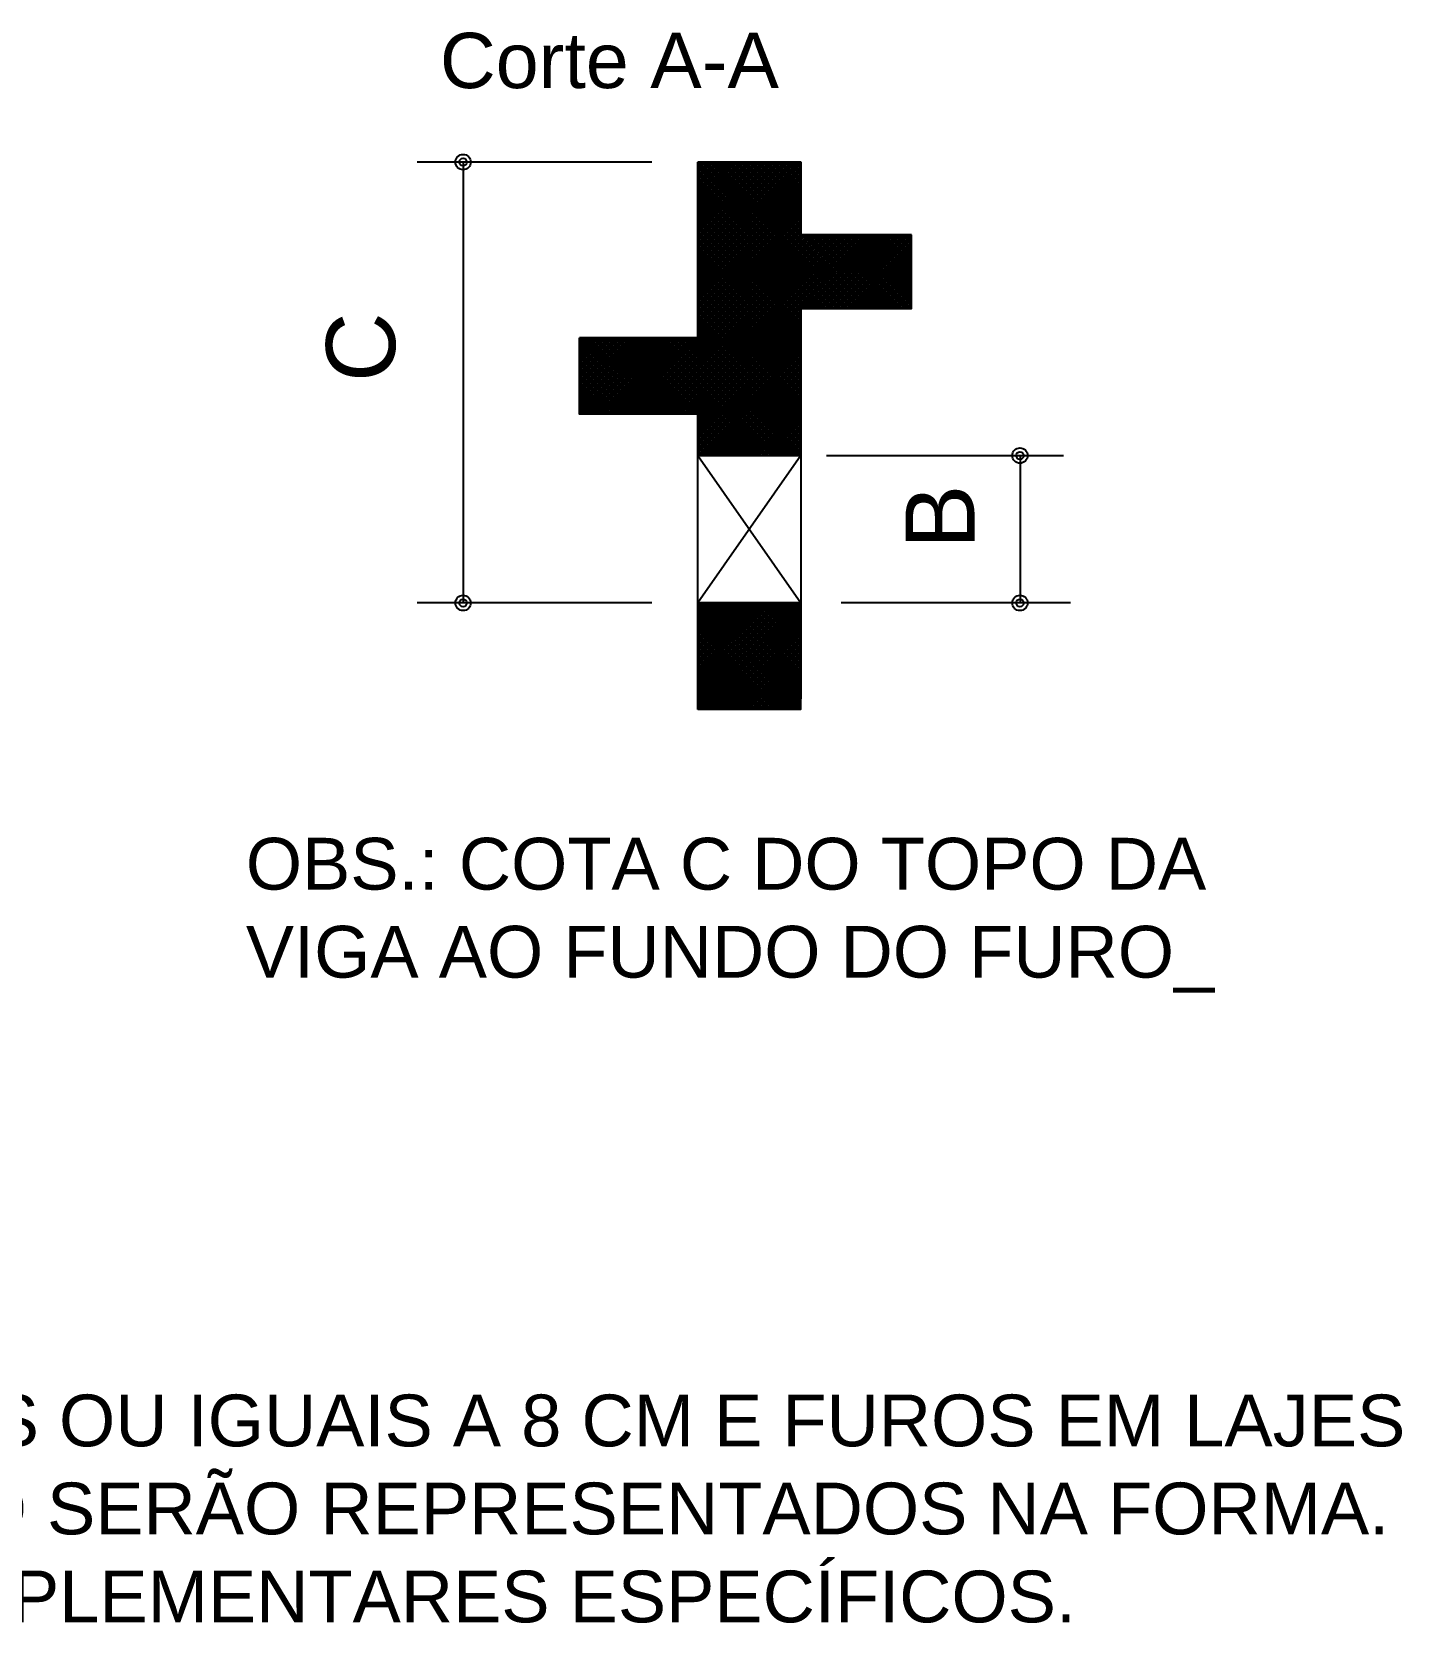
# Model space of a CAD drawing. Extents: x 0 to 119, y 0 to 84.
# Drawn here: x 61.36 to 69.3, y 23.75 to 33.02 of the extents above; entities that cross this region are included whole.
import ezdxf

# ---------------------------------------------------------------- set-up
doc = ezdxf.new("R2010")
doc.units = 0
doc.header["$MEASUREMENT"] = 0
for name, color, linetype in [('15', 12, 'CONTINUOUS'), ('29', 9, 'CONTINUOUS'), ('3', 7, 'CONTINUOUS')]:
    doc.layers.add(name, color=color, linetype=linetype)
doc.styles.add('TQS_ARIAL', font='arial.ttf')

msp = doc.modelspace()

# ---------------------------------------------------------------- linework, layer by layer
at = {"layer": '29', "color": 9, "linetype": 'Continuous'}
for p, q in [((65.216877, 31.671731), (65.813746, 32.2686)), ((65.216877, 31.685873), (65.799604, 32.2686)), ((65.216877, 31.700015), (65.785461, 32.2686)), ((65.216877, 31.714157), (65.771319, 32.2686)), ((65.216877, 31.7283), (65.757177, 32.2686)), ((65.216877, 31.742442), (65.743035, 32.2686)), ((65.216877, 31.756584), (65.728893, 32.2686)), ((65.216877, 31.770726), (65.714751, 32.2686)), ((65.216877, 31.784868), (65.700609, 32.2686)), ((65.216877, 31.79901), (65.686466, 32.2686)), ((65.216877, 31.813152), (65.672324, 32.2686)), ((65.216877, 31.827295), (65.658182, 32.2686)), ((65.216877, 31.841437), (65.64404, 32.2686)), ((65.216877, 31.855579), (65.629898, 32.2686)), ((65.216877, 31.869721), (65.615756, 32.2686)), ((65.216877, 31.883863), (65.601614, 32.2686)), ((65.216877, 31.898005), (65.587472, 32.2686)), ((65.216877, 31.912147), (65.573329, 32.2686)), ((65.216877, 31.92629), (65.559187, 32.2686)), ((65.216877, 31.940432), (65.545045, 32.2686)), ((65.216877, 31.954574), (65.530903, 32.2686)), ((65.216877, 31.968716), (65.516761, 32.2686)), ((65.216877, 31.982858), (65.502619, 32.2686)), ((65.216877, 31.997), (65.488477, 32.2686)), ((65.216877, 32.011142), (65.474334, 32.2686)), ((65.216877, 32.025284), (65.460192, 32.2686)), ((65.216877, 32.039427), (65.44605, 32.2686)), ((65.216877, 32.053569), (65.431908, 32.2686)), ((65.216877, 32.067711), (65.417766, 32.2686)), ((65.216877, 32.081853), (65.403624, 32.2686)), ((65.216877, 32.095995), (65.389482, 32.2686)), ((65.216877, 32.110137), (65.375339, 32.2686)), ((65.216877, 32.124279), (65.361197, 32.2686)), ((65.216877, 32.138422), (65.347055, 32.2686)), ((65.216877, 32.152564), (65.332913, 32.2686)), ((65.216877, 32.166706), (65.318771, 32.2686)), ((65.216877, 32.180848), (65.304629, 32.2686)), ((65.216877, 32.19499), (65.290487, 32.2686)), ((65.216877, 32.209132), (65.276345, 32.2686)), ((65.216877, 32.223274), (65.262202, 32.2686)), ((65.216877, 32.237417), (65.24806, 32.2686)), ((65.216877, 32.251559), (65.233918, 32.2686)), ((65.216877, 32.265701), (65.219776, 32.2686)), ((65.227283, 32.2686), (65.814812, 31.681071)), ((65.241425, 32.2686), (65.814812, 31.695213)), ((65.255567, 32.2686), (65.814812, 31.709355)), ((65.269709, 32.2686), (65.814812, 31.723497)), ((65.283852, 32.2686), (65.814812, 31.737639)), ((65.297994, 32.2686), (65.814812, 31.751781)), ((65.312136, 32.2686), (65.814812, 31.765923)), ((65.326278, 32.2686), (65.814812, 31.780065)), ((65.34042, 32.2686), (65.814812, 31.794208)), ((65.354562, 32.2686), (65.814812, 31.80835)), ((65.368704, 32.2686), (65.814812, 31.822492)), ((65.382846, 32.2686), (65.814812, 31.836634)), ((65.396989, 32.2686), (65.814812, 31.850776)), ((65.411131, 32.2686), (65.814812, 31.864918)), ((65.425273, 32.2686), (65.814812, 31.87906)), ((65.439415, 32.2686), (65.814812, 31.893203)), ((65.453557, 32.2686), (65.814812, 31.907345)), ((65.467699, 32.2686), (65.814812, 31.921487)), ((65.481841, 32.2686), (65.814812, 31.935629)), ((65.495984, 32.2686), (65.814812, 31.949771)), ((65.510126, 32.2686), (65.814812, 31.963913)), ((65.524268, 32.2686), (65.814812, 31.978055)), ((65.53841, 32.2686), (65.814812, 31.992197)), ((65.552552, 32.2686), (65.814812, 32.00634)), ((65.566694, 32.2686), (65.814812, 32.020482)), ((65.580836, 32.2686), (65.814812, 32.034624)), ((65.594979, 32.2686), (65.814812, 32.048766)), ((65.609121, 32.2686), (65.814812, 32.062908)), ((65.623263, 32.2686), (65.814812, 32.07705)), ((65.637405, 32.2686), (65.814812, 32.091192)), ((65.651547, 32.2686), (65.814812, 32.105335)), ((65.665689, 32.2686), (65.814812, 32.119477)), ((65.679831, 32.2686), (65.814812, 32.133619)), ((65.693973, 32.2686), (65.814812, 32.147761)), ((65.708116, 32.2686), (65.814812, 32.161903)), ((65.722258, 32.2686), (65.814812, 32.176045)), ((65.7364, 32.2686), (65.814812, 32.190187)), ((65.750542, 32.2686), (65.814812, 32.20433)), ((65.764684, 32.2686), (65.814812, 32.218472)), ((65.778826, 32.2686), (65.814812, 32.232614)), ((65.792968, 32.2686), (65.814812, 32.246756)), ((65.807111, 32.2686), (65.814812, 32.260898)), ((65.216877, 32.264864), (65.814812, 31.666928)), ((65.216877, 31.657589), (65.814812, 32.255525)), ((65.216877, 32.250722), (65.814812, 31.652786)), ((65.216877, 31.643447), (65.814812, 32.241383)), ((65.216877, 32.23658), (65.814812, 31.638644)), ((65.216877, 31.629305), (65.814812, 32.22724)), ((65.216877, 32.222438), (65.814812, 31.624502)), ((65.216877, 31.615163), (65.814812, 32.213098)), ((65.216877, 32.208296), (65.814812, 31.61036)), ((65.216877, 31.60102), (65.814812, 32.198956)), ((65.216877, 32.194153), (65.814812, 31.596218)), ((65.216877, 31.586878), (65.814812, 32.184814)), ((65.216877, 32.180011), (65.814812, 31.582076)), ((65.216877, 31.572736), (65.814812, 32.170672)), ((65.216877, 32.165869), (65.814812, 31.567933)), ((65.216877, 31.558594), (65.814812, 32.15653)), ((65.216877, 32.151727), (65.814812, 31.553791)), ((65.216877, 31.544452), (65.814812, 32.142388)), ((65.216877, 32.137585), (65.814812, 31.539649)), ((65.216877, 31.53031), (65.814812, 32.128245)), ((65.216877, 32.123443), (65.814812, 31.525507)), ((65.216877, 31.516168), (65.814812, 32.114103)), ((65.216877, 32.109301), (65.814812, 31.511365)), ((65.216877, 31.502025), (65.814812, 32.099961)), ((65.216877, 32.095158), (65.814812, 31.497223)), ((65.216877, 31.487883), (65.814812, 32.085819)), ((65.216877, 32.081016), (65.814812, 31.483081)), ((65.216877, 31.473741), (65.814812, 32.071677)), ((65.216877, 32.066874), (65.814812, 31.468938)), ((65.216877, 31.459599), (65.814812, 32.057535)), ((65.216877, 32.052732), (65.814812, 31.454796)), ((65.216877, 31.445457), (65.814812, 32.043393)), ((65.216877, 32.03859), (65.814812, 31.440654)), ((65.216877, 31.431315), (65.814812, 32.02925)), ((65.216877, 32.024448), (65.814812, 31.426512)), ((65.216877, 31.417173), (65.814812, 32.015108)), ((65.216877, 32.010306), (65.814812, 31.41237)), ((65.216877, 31.403031), (65.814812, 32.000966)), ((65.216877, 31.996164), (65.814812, 31.398228)), ((65.216877, 31.388888), (65.814812, 31.986824)), ((65.216877, 31.982021), (65.814812, 31.384086)), ((65.216877, 31.374746), (65.814812, 31.972682)), ((65.216877, 31.967879), (65.814812, 31.369944)), ((65.216877, 31.360604), (65.814812, 31.95854)), ((65.216877, 31.953737), (65.814812, 31.355801)), ((65.216877, 31.346462), (65.814812, 31.944398)), ((65.216877, 31.939595), (65.814812, 31.341659)), ((65.216877, 31.33232), (65.814812, 31.930256)), ((65.216877, 31.925453), (65.814812, 31.327517)), ((65.216877, 31.318178), (65.814812, 31.916113)), ((65.216877, 31.911311), (65.814812, 31.313375)), ((65.216877, 31.304036), (65.814812, 31.901971)), ((65.216877, 31.897169), (65.814812, 31.299233)), ((65.216877, 31.289893), (65.814812, 31.887829)), ((65.216877, 31.883026), (65.814812, 31.285091)), ((65.216877, 31.275751), (65.814812, 31.873687)), ((65.216877, 31.868884), (65.814812, 31.270949)), ((65.216877, 31.261609), (65.814812, 31.859545)), ((65.216877, 31.854742), (65.814812, 31.256806)), ((65.216877, 31.247467), (65.814812, 31.845403)), ((65.216877, 31.8406), (65.814812, 31.242664)), ((65.216877, 31.233325), (65.814812, 31.831261)), ((65.216877, 31.826458), (65.814812, 31.228522)), ((65.216877, 31.219183), (65.814812, 31.817118)), ((65.216877, 31.812316), (65.814812, 31.21438)), ((65.216877, 31.205041), (65.814812, 31.802976)), ((65.814812, 31.421139), (66.240431, 31.846757)), ((65.814812, 31.435281), (66.226289, 31.846757)), ((65.814812, 31.449423), (66.212147, 31.846757)), ((65.814812, 31.463565), (66.198005, 31.846757)), ((65.814812, 31.477707), (66.183862, 31.846757)), ((65.814812, 31.491849), (66.16972, 31.846757)), ((65.814812, 31.505991), (66.155578, 31.846757)), ((65.814812, 31.520134), (66.141436, 31.846757)), ((65.814812, 31.534276), (66.127294, 31.846757)), ((65.814812, 31.548418), (66.113152, 31.846757)), ((65.814812, 31.56256), (66.09901, 31.846757)), ((65.814812, 31.576702), (66.084867, 31.846757)), ((65.814812, 31.590844), (66.070725, 31.846757)), ((65.814812, 31.604986), (66.056583, 31.846757)), ((65.814812, 31.619129), (66.042441, 31.846757)), ((65.814812, 31.633271), (66.028299, 31.846757)), ((65.814812, 31.647413), (66.014157, 31.846757)), ((65.814812, 31.661555), (66.000015, 31.846757)), ((65.814812, 31.675697), (65.985872, 31.846757)), ((65.814812, 31.689839), (65.97173, 31.846757)), ((65.814812, 31.703981), (65.957588, 31.846757)), ((65.814812, 31.718123), (65.943446, 31.846757)), ((65.814812, 31.732266), (65.929304, 31.846757)), ((65.814812, 31.746408), (65.915162, 31.846757)), ((65.814812, 31.76055), (65.90102, 31.846757)), ((65.814812, 31.774692), (65.886878, 31.846757)), ((65.814812, 31.788834), (65.872735, 31.846757)), ((65.814812, 31.802976), (65.858593, 31.846757)), ((65.814812, 31.817118), (65.844451, 31.846757)), ((65.814812, 31.831261), (65.830309, 31.846757)), ((65.814812, 31.845403), (65.816167, 31.846757)), ((65.814812, 31.836634), (66.232312, 31.419134)), ((65.814812, 31.822492), (66.21817, 31.419134)), ((65.814812, 31.80835), (66.204028, 31.419134)), ((65.818832, 31.846757), (66.246455, 31.419134)), ((65.82695, 31.419134), (66.254573, 31.846757)), ((65.832974, 31.846757), (66.260597, 31.419134)), ((65.841092, 31.419134), (66.268715, 31.846757)), ((65.847116, 31.846757), (66.274739, 31.419134)), ((65.855234, 31.419134), (66.282857, 31.846757)), ((65.861258, 31.846757), (66.288881, 31.419134)), ((65.869376, 31.419134), (66.296999, 31.846757)), ((65.8754, 31.846757), (66.303023, 31.419134)), ((65.883519, 31.419134), (66.311142, 31.846757)), ((65.889542, 31.846757), (66.317165, 31.419134)), ((65.897661, 31.419134), (66.325284, 31.846757)), ((65.903684, 31.846757), (66.331307, 31.419134)), ((65.911803, 31.419134), (66.339426, 31.846757)), ((65.917826, 31.846757), (66.34545, 31.419134)), ((65.925945, 31.419134), (66.353568, 31.846757)), ((65.931969, 31.846757), (66.359592, 31.419134)), ((65.940087, 31.419134), (66.36771, 31.846757)), ((65.946111, 31.846757), (66.373734, 31.419134)), ((65.954229, 31.419134), (66.381852, 31.846757)), ((65.960253, 31.846757), (66.387876, 31.419134)), ((65.968371, 31.419134), (66.395994, 31.846757)), ((65.974395, 31.846757), (66.402018, 31.419134)), ((65.982513, 31.419134), (66.410137, 31.846757)), ((65.988537, 31.846757), (66.41616, 31.419134)), ((65.996656, 31.419134), (66.424279, 31.846757)), ((66.002679, 31.846757), (66.430302, 31.419134)), ((66.010798, 31.419134), (66.438421, 31.846757)), ((66.016821, 31.846757), (66.444444, 31.419134)), ((66.02494, 31.419134), (66.452563, 31.846757)), ((66.030964, 31.846757), (66.455458, 31.422263)), ((66.039082, 31.419134), (66.455458, 31.83551)), ((66.045106, 31.846757), (66.455458, 31.436405)), ((66.053224, 31.419134), (66.455458, 31.821368)), ((66.059248, 31.846757), (66.455458, 31.450547)), ((66.067366, 31.419134), (66.455458, 31.807225)), ((66.07339, 31.846757), (66.455458, 31.464689)), ((66.087532, 31.846757), (66.455458, 31.478832)), ((66.101674, 31.846757), (66.455458, 31.492974)), ((66.115816, 31.846757), (66.455458, 31.507116)), ((66.129959, 31.846757), (66.455458, 31.521258)), ((66.144101, 31.846757), (66.455458, 31.5354)), ((66.158243, 31.846757), (66.455458, 31.549542)), ((66.172385, 31.846757), (66.455458, 31.563684)), ((66.186527, 31.846757), (66.455458, 31.577826)), ((66.200669, 31.846757), (66.455458, 31.591969)), ((66.214811, 31.846757), (66.455458, 31.606111)), ((66.228953, 31.846757), (66.455458, 31.620253)), ((66.243096, 31.846757), (66.455458, 31.634395)), ((66.257238, 31.846757), (66.455458, 31.648537)), ((66.27138, 31.846757), (66.455458, 31.662679)), ((66.285522, 31.846757), (66.455458, 31.676821)), ((66.299664, 31.846757), (66.455458, 31.690964)), ((66.313806, 31.846757), (66.455458, 31.705106)), ((66.327948, 31.846757), (66.455458, 31.719248)), ((66.342091, 31.846757), (66.455458, 31.73339)), ((66.356233, 31.846757), (66.455458, 31.747532)), ((66.370375, 31.846757), (66.455458, 31.761674)), ((66.384517, 31.846757), (66.455458, 31.775816)), ((66.398659, 31.846757), (66.455458, 31.789959)), ((66.412801, 31.846757), (66.455458, 31.804101)), ((66.426943, 31.846757), (66.455458, 31.818243)), ((66.441085, 31.846757), (66.455458, 31.832385)), ((65.216877, 31.798174), (65.814812, 31.200238)), ((65.216877, 31.190898), (65.814812, 31.788834)), ((65.216877, 31.784031), (65.814812, 31.186096)), ((65.216877, 31.176756), (65.814812, 31.774692)), ((65.216877, 31.769889), (65.814812, 31.171954)), ((65.216877, 31.162614), (65.814812, 31.76055)), ((65.216877, 31.755747), (65.814812, 31.157811)), ((65.216877, 31.148472), (65.814812, 31.746408)), ((65.216877, 31.741605), (65.814812, 31.143669)), ((65.216877, 31.13433), (65.814812, 31.732266)), ((65.216877, 31.727463), (65.814812, 31.129527)), ((65.216877, 31.120188), (65.814812, 31.718123)), ((65.216877, 31.713321), (65.814812, 31.115385)), ((65.814812, 31.794208), (66.189886, 31.419134)), ((65.814812, 31.780065), (66.175744, 31.419134)), ((65.814812, 31.765923), (66.161602, 31.419134)), ((65.814812, 31.751781), (66.14746, 31.419134)), ((65.814812, 31.737639), (66.133317, 31.419134)), ((65.814812, 31.723497), (66.119175, 31.419134)), ((65.814812, 31.709355), (66.105033, 31.419134)), ((66.081508, 31.419134), (66.455458, 31.793083)), ((66.095651, 31.419134), (66.455458, 31.778941)), ((66.109793, 31.419134), (66.455458, 31.764799)), ((66.123935, 31.419134), (66.455458, 31.750657)), ((66.138077, 31.419134), (66.455458, 31.736515)), ((66.152219, 31.419134), (66.455458, 31.722373)), ((65.216877, 31.106046), (65.814812, 31.703981)), ((65.216877, 31.699179), (65.814812, 31.101243)), ((65.216877, 31.091904), (65.814812, 31.689839)), ((65.216877, 31.685037), (65.814812, 31.087101)), ((65.216877, 31.077761), (65.814812, 31.675697)), ((65.216877, 31.670894), (65.814812, 31.072959)), ((65.216877, 31.063619), (65.814812, 31.661555)), ((65.216877, 31.656752), (65.814812, 31.058817)), ((65.216877, 31.049477), (65.814812, 31.647413)), ((65.216877, 31.64261), (65.814812, 31.044674)), ((65.216877, 31.035335), (65.814812, 31.633271)), ((65.216877, 31.628468), (65.814812, 31.030532)), ((65.216877, 31.021193), (65.814812, 31.619129)), ((65.814812, 31.695213), (66.090891, 31.419134)), ((65.814812, 31.681071), (66.076749, 31.419134)), ((65.814812, 31.666928), (66.062607, 31.419134)), ((65.814812, 31.652786), (66.048465, 31.419134)), ((65.814812, 31.638644), (66.034323, 31.419134)), ((65.814812, 31.624502), (66.02018, 31.419134)), ((66.166361, 31.419134), (66.455458, 31.70823)), ((66.180503, 31.419134), (66.455458, 31.694088)), ((66.194646, 31.419134), (66.455458, 31.679946)), ((66.208788, 31.419134), (66.455458, 31.665804)), ((66.22293, 31.419134), (66.455458, 31.651662)), ((66.237072, 31.419134), (66.455458, 31.63752)), ((66.251214, 31.419134), (66.455458, 31.623378)), ((65.216877, 31.614326), (65.814812, 31.01639)), ((65.216877, 31.007051), (65.814812, 31.604986)), ((65.216877, 31.600184), (65.814812, 31.002248)), ((65.216877, 30.992909), (65.814812, 31.590844)), ((65.216877, 31.586042), (65.814812, 30.988106)), ((65.216877, 30.978766), (65.814812, 31.576702)), ((65.216877, 31.571899), (65.814812, 30.973964)), ((65.216877, 30.964624), (65.814812, 31.56256)), ((65.216877, 31.557757), (65.814812, 30.959822)), ((65.216877, 30.950482), (65.814812, 31.548418)), ((65.216877, 31.543615), (65.814812, 30.945679)), ((65.216877, 30.93634), (65.814812, 31.534276)), ((65.216877, 31.529473), (65.814812, 30.931537)), ((65.814812, 31.61036), (66.006038, 31.419134)), ((65.814812, 31.596218), (65.991896, 31.419134)), ((65.814812, 31.582076), (65.977754, 31.419134)), ((65.814812, 31.567933), (65.963612, 31.419134)), ((65.814812, 31.553791), (65.94947, 31.419134)), ((65.814812, 31.539649), (65.935328, 31.419134)), ((65.814812, 31.525507), (65.921185, 31.419134)), ((66.265356, 31.419134), (66.455458, 31.609236)), ((66.279498, 31.419134), (66.455458, 31.595093)), ((66.29364, 31.419134), (66.455458, 31.580951)), ((66.307783, 31.419134), (66.455458, 31.566809)), ((66.321925, 31.419134), (66.455458, 31.552667)), ((66.336067, 31.419134), (66.455458, 31.538525)), ((66.350209, 31.419134), (66.455458, 31.524383)), ((65.216877, 30.922198), (65.814812, 31.520134)), ((65.216877, 31.515331), (65.814812, 30.917395)), ((65.216877, 30.908056), (65.814812, 31.505991)), ((65.216877, 31.501189), (65.814812, 30.903253)), ((65.216877, 30.893914), (65.814812, 31.491849)), ((65.216877, 31.487047), (65.814812, 30.889111)), ((65.216877, 30.879771), (65.814812, 31.477707)), ((65.216877, 31.472904), (65.814812, 30.874969)), ((65.216877, 30.865629), (65.814812, 31.463565)), ((65.216877, 31.458762), (65.814812, 30.860827)), ((65.216877, 30.851487), (65.814812, 31.449423)), ((65.216877, 31.44462), (65.814812, 30.846685)), ((65.216877, 30.837345), (65.814812, 31.435281)), ((65.814812, 31.511365), (65.907043, 31.419134)), ((65.814812, 31.497223), (65.892901, 31.419134)), ((65.814812, 31.483081), (65.878759, 31.419134)), ((65.814812, 31.468938), (65.864617, 31.419134)), ((65.814812, 31.454796), (65.850475, 31.419134)), ((65.814812, 31.440654), (65.836333, 31.419134)), ((66.364351, 31.419134), (66.455458, 31.510241)), ((66.378493, 31.419134), (66.455458, 31.496098)), ((66.392635, 31.419134), (66.455458, 31.481956)), ((66.406778, 31.419134), (66.455458, 31.467814)), ((66.42092, 31.419134), (66.455458, 31.453672)), ((66.435062, 31.419134), (66.455458, 31.43953)), ((65.216877, 31.430478), (65.814812, 30.832542)), ((65.216877, 30.823203), (65.814812, 31.421139)), ((65.216877, 31.416336), (65.814812, 30.8184)), ((65.216877, 30.809061), (65.814812, 31.406997)), ((65.216877, 31.402194), (65.814812, 30.804258)), ((65.216877, 30.794919), (65.814812, 31.392854)), ((65.216877, 31.388052), (65.814812, 30.790116)), ((65.216877, 30.780777), (65.814812, 31.378712)), ((65.216877, 31.37391), (65.814812, 30.775974)), ((65.216877, 30.766634), (65.814812, 31.36457)), ((65.216877, 31.359767), (65.814812, 30.761832)), ((65.216877, 30.752492), (65.814812, 31.350428)), ((65.216877, 31.345625), (65.814812, 30.74769)), ((65.814812, 31.426512), (65.822191, 31.419134)), ((66.449204, 31.419134), (66.455458, 31.425388)), ((64.532285, 30.817433), (64.96563, 31.250778)), ((64.532285, 30.831575), (64.951488, 31.250778)), ((64.532285, 30.845718), (64.937346, 31.250778)), ((64.532285, 30.85986), (64.923203, 31.250778)), ((64.532285, 30.874002), (64.909061, 31.250778)), ((64.532285, 30.888144), (64.894919, 31.250778)), ((64.532285, 30.902286), (64.880777, 31.250778)), ((64.532285, 30.916428), (64.866635, 31.250778)), ((64.532285, 30.93057), (64.852493, 31.250778)), ((64.532285, 30.944712), (64.838351, 31.250778)), ((64.532285, 30.958855), (64.824208, 31.250778)), ((64.532285, 30.972997), (64.810066, 31.250778)), ((64.532285, 30.987139), (64.795924, 31.250778)), ((64.532285, 31.001281), (64.781782, 31.250778)), ((64.532285, 31.015423), (64.76764, 31.250778)), ((64.532285, 31.029565), (64.753498, 31.250778)), ((64.532285, 31.043707), (64.739356, 31.250778)), ((64.532285, 31.05785), (64.725213, 31.250778)), ((64.532285, 31.071992), (64.711071, 31.250778)), ((64.532285, 31.086134), (64.696929, 31.250778)), ((64.532285, 31.100276), (64.682787, 31.250778)), ((64.532285, 31.114418), (64.668645, 31.250778)), ((64.532285, 31.12856), (64.654503, 31.250778)), ((64.532285, 31.142702), (64.640361, 31.250778)), ((64.532285, 31.156845), (64.626219, 31.250778)), ((64.532285, 31.170987), (64.612076, 31.250778)), ((64.532285, 31.185129), (64.597934, 31.250778)), ((64.532285, 31.199271), (64.583792, 31.250778)), ((64.532285, 31.213413), (64.56965, 31.250778)), ((64.532285, 31.227555), (64.555508, 31.250778)), ((64.532285, 31.241697), (64.541366, 31.250778)), ((64.533906, 31.250778), (64.977729, 30.806956)), ((64.53595, 30.806956), (64.979772, 31.250778)), ((64.548048, 31.250778), (64.991871, 30.806956)), ((64.550092, 30.806956), (64.993914, 31.250778)), ((64.56219, 31.250778), (65.006013, 30.806956)), ((64.564234, 30.806956), (65.008056, 31.250778)), ((64.576333, 31.250778), (65.020155, 30.806956)), ((64.578376, 30.806956), (65.022198, 31.250778)), ((64.590475, 31.250778), (65.034297, 30.806956)), ((64.592518, 30.806956), (65.03634, 31.250778)), ((64.604617, 31.250778), (65.048439, 30.806956)), ((64.60666, 30.806956), (65.050483, 31.250778)), ((64.618759, 31.250778), (65.062581, 30.806956)), ((64.620802, 30.806956), (65.064625, 31.250778)), ((64.632901, 31.250778), (65.076723, 30.806956)), ((64.634944, 30.806956), (65.078767, 31.250778)), ((64.647043, 31.250778), (65.090866, 30.806956)), ((64.649087, 30.806956), (65.092909, 31.250778)), ((64.661185, 31.250778), (65.105008, 30.806956)), ((64.663229, 30.806956), (65.107051, 31.250778)), ((64.675327, 31.250778), (65.11915, 30.806956)), ((64.677371, 30.806956), (65.121193, 31.250778)), ((64.68947, 31.250778), (65.133292, 30.806956)), ((64.691513, 30.806956), (65.135335, 31.250778)), ((64.703612, 31.250778), (65.147434, 30.806956)), ((64.705655, 30.806956), (65.149478, 31.250778)), ((64.717754, 31.250778), (65.161576, 30.806956)), ((64.719797, 30.806956), (65.16362, 31.250778)), ((64.731896, 31.250778), (65.175718, 30.806956)), ((64.733939, 30.806956), (65.177762, 31.250778)), ((64.746038, 31.250778), (65.189861, 30.806956)), ((64.748082, 30.806956), (65.191904, 31.250778)), ((64.76018, 31.250778), (65.204003, 30.806956)), ((64.762224, 30.806956), (65.206046, 31.250778)), ((64.774322, 31.250778), (65.215296, 30.809805)), ((64.776366, 30.806956), (65.215296, 31.245887)), ((64.788465, 31.250778), (65.215296, 30.823947)), ((64.802607, 31.250778), (65.215296, 30.838089)), ((64.816749, 31.250778), (65.215296, 30.852231)), ((64.830891, 31.250778), (65.215296, 30.866373)), ((64.845033, 31.250778), (65.215296, 30.880515)), ((64.859175, 31.250778), (65.215296, 30.894657)), ((64.873317, 31.250778), (65.215296, 30.9088)), ((64.88746, 31.250778), (65.215296, 30.922942)), ((64.901602, 31.250778), (65.215296, 30.937084)), ((64.915744, 31.250778), (65.215296, 30.951226)), ((64.929886, 31.250778), (65.215296, 30.965368)), ((64.944028, 31.250778), (65.215296, 30.97951)), ((64.95817, 31.250778), (65.215296, 30.993652)), ((64.972312, 31.250778), (65.215296, 31.007794)), ((64.986454, 31.250778), (65.215296, 31.021937)), ((65.000597, 31.250778), (65.215296, 31.036079)), ((65.014739, 31.250778), (65.215296, 31.050221)), ((65.028881, 31.250778), (65.215296, 31.064363)), ((65.043023, 31.250778), (65.215296, 31.078505)), ((65.057165, 31.250778), (65.215296, 31.092647)), ((65.071307, 31.250778), (65.215296, 31.106789)), ((65.085449, 31.250778), (65.215296, 31.120932)), ((65.099592, 31.250778), (65.215296, 31.135074)), ((65.113734, 31.250778), (65.215296, 31.149216)), ((65.127876, 31.250778), (65.215296, 31.163358)), ((65.142018, 31.250778), (65.215296, 31.1775)), ((65.15616, 31.250778), (65.215296, 31.191642)), ((65.170302, 31.250778), (65.215296, 31.205784)), ((65.184444, 31.250778), (65.215296, 31.219927)), ((65.198587, 31.250778), (65.215296, 31.234069)), ((65.212729, 31.250778), (65.215296, 31.248211)), ((65.216877, 30.73835), (65.814812, 31.336286)), ((65.216877, 31.331483), (65.814812, 30.733547)), ((65.216877, 30.724208), (65.814812, 31.322144)), ((65.216877, 31.317341), (65.814812, 30.719405)), ((65.216877, 30.710066), (65.814812, 31.308002)), ((65.216877, 31.303199), (65.814812, 30.705263)), ((65.216877, 30.695924), (65.814812, 31.293859)), ((65.216877, 31.289057), (65.814812, 30.691121)), ((65.216877, 30.681782), (65.814812, 31.279717)), ((65.216877, 31.274915), (65.814812, 30.676979)), ((65.216877, 30.667639), (65.814812, 31.265575)), ((65.216877, 31.260772), (65.814812, 30.662837)), ((65.216877, 30.653497), (65.814812, 31.251433)), ((65.216877, 31.24663), (65.814812, 30.648695)), ((64.532285, 31.238258), (64.963586, 30.806956)), ((64.532285, 31.224116), (64.949444, 30.806956)), ((64.532285, 31.209974), (64.935302, 30.806956)), ((64.532285, 31.195831), (64.92116, 30.806956)), ((64.532285, 31.181689), (64.907018, 30.806956)), ((64.532285, 31.167547), (64.892876, 30.806956)), ((64.532285, 31.153405), (64.878734, 30.806956)), ((64.790508, 30.806956), (65.215296, 31.231744)), ((64.80465, 30.806956), (65.215296, 31.217602)), ((64.818792, 30.806956), (65.215296, 31.20346)), ((64.832934, 30.806956), (65.215296, 31.189318)), ((64.847076, 30.806956), (65.215296, 31.175176)), ((64.861219, 30.806956), (65.215296, 31.161034)), ((65.216877, 30.639355), (65.814812, 31.237291)), ((65.216877, 31.232488), (65.814812, 30.634552)), ((65.216877, 30.625213), (65.814812, 31.223149)), ((65.216877, 31.218346), (65.814812, 30.62041)), ((65.216877, 30.611071), (65.814812, 31.209007)), ((65.216877, 31.204204), (65.814812, 30.606268)), ((65.216877, 30.596929), (65.814812, 31.194864)), ((65.216877, 31.190062), (65.814812, 30.592126)), ((65.216877, 30.582787), (65.814812, 31.180722)), ((65.216877, 31.17592), (65.814812, 30.577984)), ((65.216877, 30.567821), (65.814812, 31.16658)), ((65.216877, 31.161777), (65.810833, 30.567821)), ((64.532285, 31.139263), (64.864591, 30.806956)), ((64.532285, 31.125121), (64.850449, 30.806956)), ((64.532285, 31.110979), (64.836307, 30.806956)), ((64.532285, 31.096837), (64.822165, 30.806956)), ((64.532285, 31.082694), (64.808023, 30.806956)), ((64.532285, 31.068552), (64.793881, 30.806956)), ((64.875361, 30.806956), (65.215296, 31.146892)), ((64.889503, 30.806956), (65.215296, 31.132749)), ((64.903645, 30.806956), (65.215296, 31.118607)), ((64.917787, 30.806956), (65.215296, 31.104465)), ((64.931929, 30.806956), (65.215296, 31.090323)), ((64.946071, 30.806956), (65.215296, 31.076181)), ((64.960214, 30.806956), (65.215296, 31.062039)), ((65.216877, 31.147635), (65.796691, 30.567821)), ((65.216877, 31.133493), (65.782549, 30.567821)), ((65.216877, 31.119351), (65.768407, 30.567821)), ((65.216877, 31.105209), (65.754264, 30.567821)), ((65.216877, 31.091067), (65.740122, 30.567821)), ((65.216877, 31.076925), (65.72598, 30.567821)), ((65.216877, 31.062783), (65.711838, 30.567821)), ((65.230196, 30.567821), (65.814812, 31.152438)), ((65.244338, 30.567821), (65.814812, 31.138296)), ((65.25848, 30.567821), (65.814812, 31.124154)), ((65.272622, 30.567821), (65.814812, 31.110012)), ((65.286764, 30.567821), (65.814812, 31.09587)), ((65.300906, 30.567821), (65.814812, 31.081727)), ((65.315049, 30.567821), (65.814812, 31.067585)), ((64.532285, 31.05441), (64.779739, 30.806956)), ((64.532285, 31.040268), (64.765596, 30.806956)), ((64.532285, 31.026126), (64.751454, 30.806956)), ((64.532285, 31.011984), (64.737312, 30.806956)), ((64.532285, 30.997842), (64.72317, 30.806956)), ((64.532285, 30.983699), (64.709028, 30.806956)), ((64.532285, 30.969557), (64.694886, 30.806956)), ((64.974356, 30.806956), (65.215296, 31.047897)), ((64.988498, 30.806956), (65.215296, 31.033755)), ((65.00264, 30.806956), (65.215296, 31.019612)), ((65.016782, 30.806956), (65.215296, 31.00547)), ((65.030924, 30.806956), (65.215296, 30.991328)), ((65.045066, 30.806956), (65.215296, 30.977186)), ((65.216877, 31.04864), (65.697696, 30.567821)), ((65.216877, 31.034498), (65.683554, 30.567821)), ((65.216877, 31.020356), (65.669412, 30.567821)), ((65.216877, 31.006214), (65.655269, 30.567821)), ((65.216877, 30.992072), (65.641127, 30.567821)), ((65.216877, 30.97793), (65.626985, 30.567821)), ((65.329191, 30.567821), (65.814812, 31.053443)), ((65.343333, 30.567821), (65.814812, 31.039301)), ((65.357475, 30.567821), (65.814812, 31.025159)), ((65.371617, 30.567821), (65.814812, 31.011017)), ((65.385759, 30.567821), (65.814812, 30.996875)), ((65.399901, 30.567821), (65.814812, 30.982732)), ((65.414044, 30.567821), (65.814812, 30.96859)), ((64.532285, 30.955415), (64.680744, 30.806956)), ((64.532285, 30.941273), (64.666602, 30.806956)), ((64.532285, 30.927131), (64.652459, 30.806956)), ((64.532285, 30.912989), (64.638317, 30.806956)), ((64.532285, 30.898847), (64.624175, 30.806956)), ((64.532285, 30.884704), (64.610033, 30.806956)), ((65.059209, 30.806956), (65.215296, 30.963044)), ((65.073351, 30.806956), (65.215296, 30.948902)), ((65.087493, 30.806956), (65.215296, 30.93476)), ((65.101635, 30.806956), (65.215296, 30.920617)), ((65.115777, 30.806956), (65.215296, 30.906475)), ((65.129919, 30.806956), (65.215296, 30.892333)), ((65.144061, 30.806956), (65.215296, 30.878191)), ((65.216877, 30.963788), (65.612843, 30.567821)), ((65.216877, 30.949645), (65.598701, 30.567821)), ((65.216877, 30.935503), (65.584559, 30.567821)), ((65.216877, 30.921361), (65.570417, 30.567821)), ((65.216877, 30.907219), (65.556275, 30.567821)), ((65.216877, 30.893077), (65.542132, 30.567821)), ((65.216877, 30.878935), (65.52799, 30.567821)), ((65.428186, 30.567821), (65.814812, 30.954448)), ((65.442328, 30.567821), (65.814812, 30.940306)), ((65.45647, 30.567821), (65.814812, 30.926164)), ((65.470612, 30.567821), (65.814812, 30.912022)), ((65.484754, 30.567821), (65.814812, 30.89788)), ((65.498896, 30.567821), (65.814812, 30.883737)), ((64.532285, 30.870562), (64.595891, 30.806956)), ((64.532285, 30.85642), (64.581749, 30.806956)), ((64.532285, 30.842278), (64.567607, 30.806956)), ((64.532285, 30.828136), (64.553464, 30.806956)), ((64.532285, 30.813994), (64.539322, 30.806956)), ((65.158203, 30.806956), (65.215296, 30.864049)), ((65.172346, 30.806956), (65.215296, 30.849907)), ((65.186488, 30.806956), (65.215296, 30.835765)), ((65.20063, 30.806956), (65.215296, 30.821622)), ((65.216877, 30.864793), (65.513848, 30.567821)), ((65.216877, 30.850651), (65.499706, 30.567821)), ((65.216877, 30.836508), (65.485564, 30.567821)), ((65.216877, 30.822366), (65.471422, 30.567821)), ((65.216877, 30.808224), (65.45728, 30.567821)), ((65.216877, 30.794082), (65.443137, 30.567821)), ((65.513038, 30.567821), (65.814812, 30.869595)), ((65.527181, 30.567821), (65.814812, 30.855453)), ((65.541323, 30.567821), (65.814812, 30.841311)), ((65.555465, 30.567821), (65.814812, 30.827169)), ((65.569607, 30.567821), (65.814812, 30.813027)), ((65.583749, 30.567821), (65.814812, 30.798885)), ((65.597891, 30.567821), (65.814812, 30.784743)), ((65.216877, 30.77994), (65.428995, 30.567821)), ((65.216877, 30.765798), (65.414853, 30.567821)), ((65.216877, 30.751656), (65.400711, 30.567821)), ((65.216877, 30.737513), (65.386569, 30.567821)), ((65.216877, 30.723371), (65.372427, 30.567821)), ((65.216877, 30.709229), (65.358285, 30.567821)), ((65.216877, 30.695087), (65.344142, 30.567821)), ((65.612033, 30.567821), (65.814812, 30.7706)), ((65.626176, 30.567821), (65.814812, 30.756458)), ((65.640318, 30.567821), (65.814812, 30.742316)), ((65.65446, 30.567821), (65.814812, 30.728174)), ((65.668602, 30.567821), (65.814812, 30.714032)), ((65.682744, 30.567821), (65.814812, 30.69989)), ((65.216877, 30.680945), (65.33, 30.567821)), ((65.216877, 30.666803), (65.315858, 30.567821)), ((65.216877, 30.652661), (65.301716, 30.567821)), ((65.216877, 30.638518), (65.287574, 30.567821)), ((65.216877, 30.624376), (65.273432, 30.567821)), ((65.216877, 30.610234), (65.25929, 30.567821)), ((65.696886, 30.567821), (65.814812, 30.685748)), ((65.711028, 30.567821), (65.814812, 30.671605)), ((65.72517, 30.567821), (65.814812, 30.657463)), ((65.739313, 30.567821), (65.814812, 30.643321)), ((65.753455, 30.567821), (65.814812, 30.629179)), ((65.767597, 30.567821), (65.814812, 30.615037)), ((65.781739, 30.567821), (65.814812, 30.600895)), ((65.216877, 30.596092), (65.245148, 30.567821)), ((65.216877, 30.58195), (65.231005, 30.567821)), ((65.795881, 30.567821), (65.814812, 30.586753)), ((65.810023, 30.567821), (65.814812, 30.572611)), ((65.21723, 29.1265), (65.804358, 29.713628)), ((65.21723, 29.140642), (65.790216, 29.713628)), ((65.21723, 29.154784), (65.776074, 29.713628)), ((65.21723, 29.168926), (65.761931, 29.713628)), ((65.21723, 29.183068), (65.747789, 29.713628)), ((65.21723, 29.19721), (65.733647, 29.713628)), ((65.21723, 29.211352), (65.719505, 29.713628)), ((65.21723, 29.225494), (65.705363, 29.713628)), ((65.21723, 29.239637), (65.691221, 29.713628)), ((65.21723, 29.253779), (65.677079, 29.713628)), ((65.21723, 29.267921), (65.662936, 29.713628)), ((65.21723, 29.282063), (65.648794, 29.713628)), ((65.21723, 29.296205), (65.634652, 29.713628)), ((65.21723, 29.310347), (65.62051, 29.713628)), ((65.21723, 29.324489), (65.606368, 29.713628)), ((65.21723, 29.338632), (65.592226, 29.713628)), ((65.21723, 29.352774), (65.578084, 29.713628)), ((65.21723, 29.366916), (65.563942, 29.713628)), ((65.21723, 29.381058), (65.549799, 29.713628)), ((65.21723, 29.3952), (65.535657, 29.713628)), ((65.21723, 29.409342), (65.521515, 29.713628)), ((65.21723, 29.423484), (65.507373, 29.713628)), ((65.21723, 29.437627), (65.493231, 29.713628)), ((65.21723, 29.451769), (65.479089, 29.713628)), ((65.21723, 29.465911), (65.464947, 29.713628)), ((65.21723, 29.480053), (65.450804, 29.713628)), ((65.21723, 29.494195), (65.436662, 29.713628)), ((65.21723, 29.508337), (65.42252, 29.713628)), ((65.21723, 29.522479), (65.408378, 29.713628)), ((65.21723, 29.536621), (65.394236, 29.713628)), ((65.21723, 29.550764), (65.380094, 29.713628)), ((65.21723, 29.564906), (65.365952, 29.713628)), ((65.21723, 29.579048), (65.35181, 29.713628)), ((65.21723, 29.59319), (65.337667, 29.713628)), ((65.21723, 29.607332), (65.323525, 29.713628)), ((65.21723, 29.621474), (65.309383, 29.713628)), ((65.21723, 29.635616), (65.295241, 29.713628)), ((65.21723, 29.649759), (65.281099, 29.713628)), ((65.21723, 29.663901), (65.266957, 29.713628)), ((65.21723, 29.678043), (65.252815, 29.713628)), ((65.21723, 29.692185), (65.238672, 29.713628)), ((65.21723, 29.706327), (65.22453, 29.713628)), ((65.21723, 29.112357), (65.814812, 29.70994)), ((65.21723, 29.704785), (65.814812, 29.107202)), ((65.21723, 29.097654), (65.814812, 29.695798)), ((65.21723, 29.690643), (65.810218, 29.097654)), ((65.21723, 29.6765), (65.796076, 29.097654)), ((65.222529, 29.713628), (65.814812, 29.121344)), ((65.23081, 29.097654), (65.814812, 29.681656)), ((65.236671, 29.713628), (65.814812, 29.135486)), ((65.250813, 29.713628), (65.814812, 29.149628)), ((65.264955, 29.713628), (65.814812, 29.16377)), ((65.279097, 29.713628), (65.814812, 29.177913)), ((65.293239, 29.713628), (65.814812, 29.192055)), ((65.307382, 29.713628), (65.814812, 29.206197)), ((65.321524, 29.713628), (65.814812, 29.220339)), ((65.335666, 29.713628), (65.814812, 29.234481)), ((65.349808, 29.713628), (65.814812, 29.248623)), ((65.36395, 29.713628), (65.814812, 29.262765)), ((65.378092, 29.713628), (65.814812, 29.276907)), ((65.392234, 29.713628), (65.814812, 29.29105)), ((65.406376, 29.713628), (65.814812, 29.305192)), ((65.420519, 29.713628), (65.814812, 29.319334)), ((65.434661, 29.713628), (65.814812, 29.333476)), ((65.448803, 29.713628), (65.814812, 29.347618)), ((65.462945, 29.713628), (65.814812, 29.36176)), ((65.477087, 29.713628), (65.814812, 29.375902)), ((65.491229, 29.713628), (65.814812, 29.390045)), ((65.505371, 29.713628), (65.814812, 29.404187)), ((65.519514, 29.713628), (65.814812, 29.418329)), ((65.533656, 29.713628), (65.814812, 29.432471)), ((65.547798, 29.713628), (65.814812, 29.446613)), ((65.56194, 29.713628), (65.814812, 29.460755)), ((65.576082, 29.713628), (65.814812, 29.474897)), ((65.590224, 29.713628), (65.814812, 29.489039)), ((65.604366, 29.713628), (65.814812, 29.503182)), ((65.618509, 29.713628), (65.814812, 29.517324)), ((65.632651, 29.713628), (65.814812, 29.531466)), ((65.646793, 29.713628), (65.814812, 29.545608)), ((65.660935, 29.713628), (65.814812, 29.55975)), ((65.675077, 29.713628), (65.814812, 29.573892)), ((65.689219, 29.713628), (65.814812, 29.588034)), ((65.703361, 29.713628), (65.814812, 29.602177)), ((65.717503, 29.713628), (65.814812, 29.616319)), ((65.731646, 29.713628), (65.814812, 29.630461)), ((65.745788, 29.713628), (65.814812, 29.644603)), ((65.75993, 29.713628), (65.814812, 29.658745)), ((65.774072, 29.713628), (65.814812, 29.672887)), ((65.788214, 29.713628), (65.814812, 29.687029)), ((65.802356, 29.713628), (65.814812, 29.701172)), ((65.21723, 29.662358), (65.781934, 29.097654)), ((65.21723, 29.648216), (65.767792, 29.097654)), ((65.21723, 29.634074), (65.75365, 29.097654)), ((65.21723, 29.619932), (65.739508, 29.097654)), ((65.21723, 29.60579), (65.725365, 29.097654)), ((65.21723, 29.591648), (65.711223, 29.097654)), ((65.21723, 29.577505), (65.697081, 29.097654)), ((65.244953, 29.097654), (65.814812, 29.667514)), ((65.259095, 29.097654), (65.814812, 29.653372)), ((65.273237, 29.097654), (65.814812, 29.63923)), ((65.287379, 29.097654), (65.814812, 29.625087)), ((65.301521, 29.097654), (65.814812, 29.610945)), ((65.315663, 29.097654), (65.814812, 29.596803)), ((65.329805, 29.097654), (65.814812, 29.582661)), ((65.21723, 29.563363), (65.682939, 29.097654)), ((65.21723, 29.549221), (65.668797, 29.097654)), ((65.21723, 29.535079), (65.654655, 29.097654)), ((65.21723, 29.520937), (65.640513, 29.097654)), ((65.21723, 29.506795), (65.626371, 29.097654)), ((65.21723, 29.492653), (65.612228, 29.097654)), ((65.343948, 29.097654), (65.814812, 29.568519)), ((65.35809, 29.097654), (65.814812, 29.554377)), ((65.372232, 29.097654), (65.814812, 29.540235)), ((65.386374, 29.097654), (65.814812, 29.526092)), ((65.400516, 29.097654), (65.814812, 29.51195)), ((65.414658, 29.097654), (65.814812, 29.497808)), ((65.4288, 29.097654), (65.814812, 29.483666)), ((65.21723, 29.478511), (65.598086, 29.097654)), ((65.21723, 29.464368), (65.583944, 29.097654)), ((65.21723, 29.450226), (65.569802, 29.097654)), ((65.21723, 29.436084), (65.55566, 29.097654)), ((65.21723, 29.421942), (65.541518, 29.097654)), ((65.21723, 29.4078), (65.527376, 29.097654)), ((65.21723, 29.393658), (65.513233, 29.097654)), ((65.442942, 29.097654), (65.814812, 29.469524)), ((65.457085, 29.097654), (65.814812, 29.455382)), ((65.471227, 29.097654), (65.814812, 29.44124)), ((65.485369, 29.097654), (65.814812, 29.427098)), ((65.499511, 29.097654), (65.814812, 29.412955)), ((65.513653, 29.097654), (65.814812, 29.398813)), ((65.21723, 29.379516), (65.499091, 29.097654)), ((65.21723, 29.365373), (65.484949, 29.097654)), ((65.21723, 29.351231), (65.470807, 29.097654)), ((65.21723, 29.337089), (65.456665, 29.097654)), ((65.21723, 29.322947), (65.442523, 29.097654)), ((65.21723, 29.308805), (65.428381, 29.097654)), ((65.527795, 29.097654), (65.814812, 29.384671)), ((65.541937, 29.097654), (65.814812, 29.370529)), ((65.55608, 29.097654), (65.814812, 29.356387)), ((65.570222, 29.097654), (65.814812, 29.342245)), ((65.584364, 29.097654), (65.814812, 29.328103)), ((65.598506, 29.097654), (65.814812, 29.31396)), ((65.612648, 29.097654), (65.814812, 29.299818)), ((65.21723, 29.294663), (65.414238, 29.097654)), ((65.21723, 29.280521), (65.400096, 29.097654)), ((65.21723, 29.266378), (65.385954, 29.097654)), ((65.21723, 29.252236), (65.371812, 29.097654)), ((65.21723, 29.238094), (65.35767, 29.097654)), ((65.21723, 29.223952), (65.343528, 29.097654)), ((65.21723, 29.20981), (65.329386, 29.097654)), ((65.62679, 29.097654), (65.814812, 29.285676)), ((65.640932, 29.097654), (65.814812, 29.271534)), ((65.655074, 29.097654), (65.814812, 29.257392)), ((65.669217, 29.097654), (65.814812, 29.24325)), ((65.683359, 29.097654), (65.814812, 29.229108)), ((65.697501, 29.097654), (65.814812, 29.214965)), ((65.21723, 29.195668), (65.315244, 29.097654)), ((65.21723, 29.181526), (65.301101, 29.097654)), ((65.21723, 29.167384), (65.286959, 29.097654)), ((65.21723, 29.153241), (65.272817, 29.097654)), ((65.21723, 29.139099), (65.258675, 29.097654)), ((65.21723, 29.124957), (65.244533, 29.097654)), ((65.711643, 29.097654), (65.814812, 29.200823)), ((65.725785, 29.097654), (65.814812, 29.186681)), ((65.739927, 29.097654), (65.814812, 29.172539)), ((65.754069, 29.097654), (65.814812, 29.158397)), ((65.768212, 29.097654), (65.814812, 29.144255)), ((65.782354, 29.097654), (65.814812, 29.130113)), ((65.796496, 29.097654), (65.814812, 29.115971)), ((65.21723, 29.110815), (65.230391, 29.097654)), ((65.810638, 29.097654), (65.814812, 29.101828))]:
    msp.add_line(p, q, dxfattribs=at)
for points in [[(65.216877, 32.2686), (65.814812, 32.2686), (65.814812, 30.567821), (65.216877, 30.567821), (65.216877, 32.2686)], [(66.455458, 31.846757), (65.814812, 31.846757), (65.814812, 31.419134), (66.455458, 31.419134), (66.455458, 31.846757)], [(64.532285, 31.250778), (65.215296, 31.250778), (65.215296, 30.806956), (64.532285, 30.806956), (64.532285, 31.250778)], [(65.21723, 29.097654), (65.814812, 29.097654), (65.814812, 29.713628), (65.21723, 29.713628), (65.21723, 29.097654)]]:
    msp.add_lwpolyline(points, dxfattribs=at)
at = {"layer": '3', "color": 7, "linetype": 'Continuous'}
for p, q in [((64.949941, 32.2686), (63.5901, 32.2686)), ((63.857035, 32.2686), (63.857035, 31.681962)), ((65.216877, 31.250778), (65.216877, 32.2686)), ((65.814812, 32.2686), (65.216877, 32.2686)), ((65.216877, 31.250778), (65.216877, 32.2686)), ((65.216877, 32.2686), (65.814812, 32.2686)), ((65.814812, 31.846757), (65.814812, 32.2686)), ((65.814812, 32.2686), (65.814812, 31.846231)), ((65.814812, 31.846757), (66.455458, 31.846757)), ((65.814812, 31.846231), (65.814812, 31.846231)), ((63.857035, 31.681962), (63.857035, 29.713628)), ((66.449352, 31.419134), (65.808707, 31.419134)), ((65.814812, 30.567821), (65.814812, 31.419134)), ((65.216877, 31.250778), (64.532285, 31.250778)), ((65.814812, 31.254865), (65.814812, 30.567821)), ((65.215296, 30.806956), (64.530704, 30.806956)), ((65.216877, 30.567821), (65.216877, 30.806956)), ((65.216877, 30.567821), (65.814812, 30.567821)), ((65.216877, 29.713628), (65.216877, 30.567821)), ((65.814812, 30.567821), (65.216877, 29.713628)), ((65.216877, 30.567821), (65.814812, 29.713628)), ((65.814812, 30.567821), (65.216877, 30.567821)), ((65.814812, 30.567821), (65.814812, 29.713628)), ((65.963319, 30.567821), (67.335195, 30.567821)), ((67.084874, 30.567821), (67.084874, 29.713628)), ((64.949941, 29.713628), (63.5901, 29.713628)), ((65.216877, 29.713628), (65.814812, 29.713628)), ((65.216877, 29.096486), (65.216877, 29.713628)), ((65.216877, 29.713628), (65.814812, 29.713628)), ((65.216877, 29.159014), (65.216877, 29.713628)), ((65.814812, 29.097654), (65.814812, 29.713628)), ((65.814812, 29.713628), (65.814812, 29.159014)), ((67.377257, 29.713628), (66.047444, 29.713628)), ((65.21723, 29.097654), (65.814812, 29.097654))]:
    msp.add_line(p, q, dxfattribs=at)
for centre, radius in [((63.857035, 32.2686), 0.044445), ((63.857035, 32.2686), 0.022155), ((67.083555, 30.567821), 0.044445), ((67.083555, 30.567821), 0.022155), ((63.857035, 29.713628), 0.044445), ((63.857035, 29.713628), 0.022155), ((67.083555, 29.713628), 0.044445), ((67.083555, 29.713628), 0.022155)]:
    msp.add_circle(centre, radius, dxfattribs=at)

# ---------------------------------------------------------------- texts
at = {"layer": '15', "color": 12, "linetype": 'Continuous', "style": 'TQS_ARIAL'}
for s, p in [('NOTA: FUROS EM VIGAS COM DIMENSÕES INFERIORES OU IGUAIS A 8 CM E FUROS EM LAJES ', (49.990831, 24.826397)), ('COM DIMENSÕES INFERIORES OU IGUAIS A 20 CM NÃO SERÃO REPRESENTADOS NA FORMA.', (49.990831, 24.316397)), ('PARA ESSES CASOS, CONSULTAR OS PROJETOS COMPLEMENTARES ESPECÍFICOS.', (49.990831, 23.806397))]:
    msp.add_text(s, height=0.3, dxfattribs=at).set_placement(p)
at = {"layer": '3', "color": 7, "linetype": 'Continuous', "style": 'TQS_ARIAL'}
for s, height, p in [('Corte A-A', 0.320323, (63.722952, 32.697101)), ('OBS.: COTA C DO TOPO DA ', 0.3, (62.598242, 28.052603)), ('VIGA AO FUNDO DO FURO_', 0.3, (62.598242, 27.542603))]:
    msp.add_text(s, height=height, dxfattribs=at).set_placement(p)
for s, p in [('C', (63.463546, 30.99373)), ('B', (66.82058, 30.026456))]:
    msp.add_text(s, height=0.4, rotation=90, dxfattribs=at).set_placement(p)

doc.saveas('drawing.dxf')
